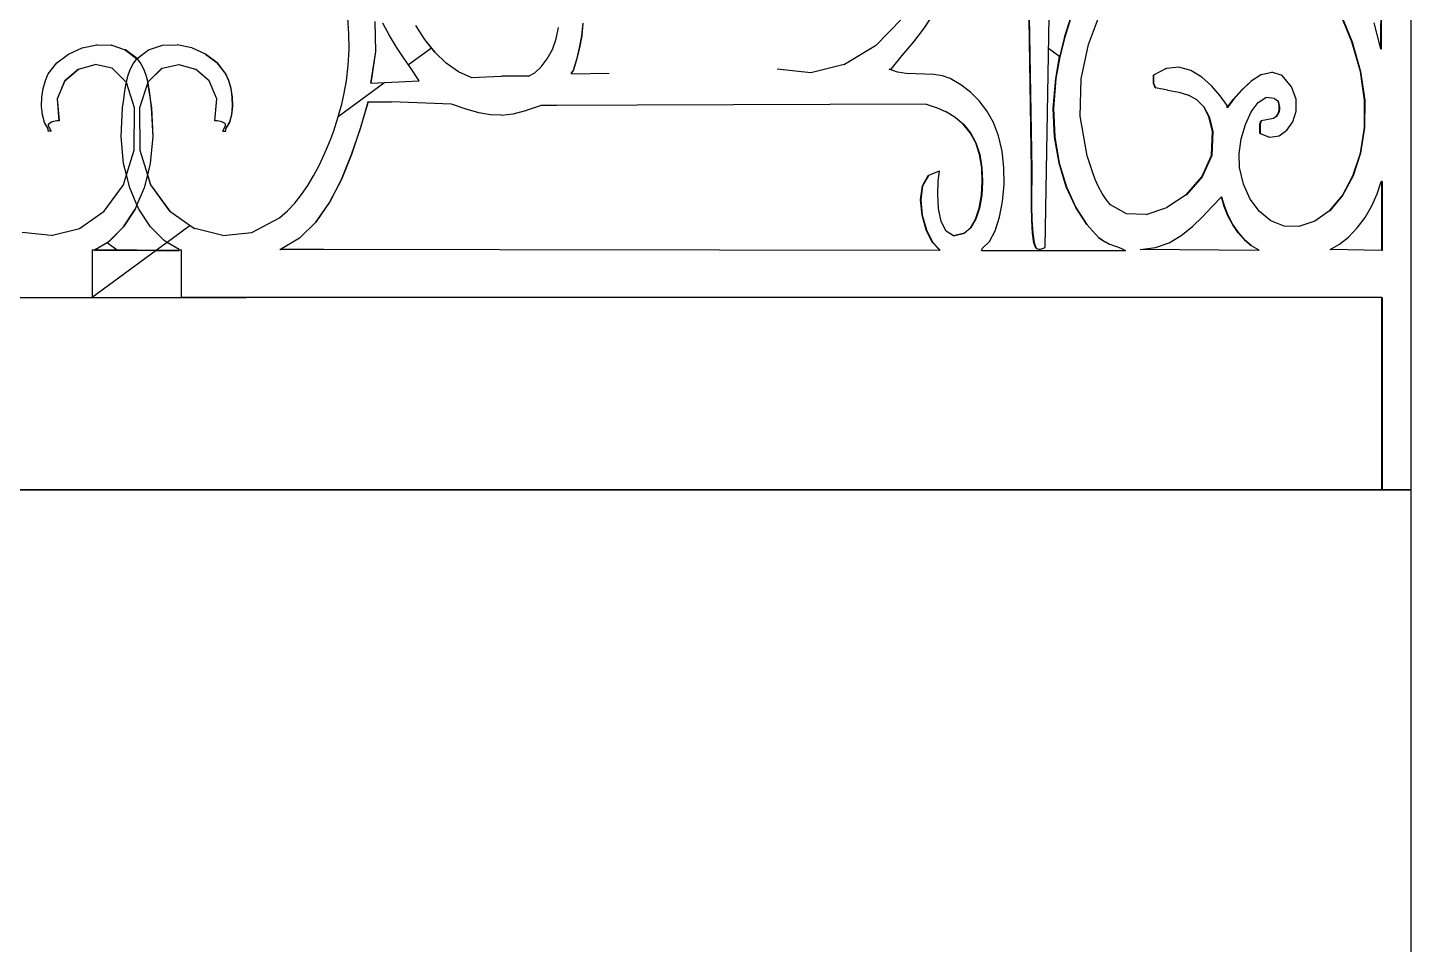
# Model space of a CAD drawing. Header units: inches. Extents: x 1397 to 20304, y -27267 to -746.
# Drawn here: x 14240.91 to 14258.23, y -23979.45 to -23967.98 of the extents above; entities that cross this region are included whole.
import ezdxf

# ---------------------------------------------------------------- set-up
doc = ezdxf.new("R2010")
doc.units = ezdxf.units.IN
doc.header["$LTSCALE"] = 17
doc.header["$MEASUREMENT"] = 0
doc.layers.add('25 BOT BAR', color=12, linetype='Continuous', lineweight=25)
doc.layers.add('OUTLINE', color=1, linetype='Continuous', lineweight=25)

msp = doc.modelspace()

# ---------------------------------------------------------------- linework, layer by layer
for p, q in [((14258.234, -23973.759), (14258.234, -23949.759)), ((14257.854, -23968.24), (14257.859, -23960.022)), ((14257.861, -23960.022), (14257.856, -23968.248)), ((14253.649, -23970.722), (14253.727, -23966.184)), ((14253.478, -23969.756), (14253.433, -23967.019)), ((14253.436, -23967.019), (14253.481, -23969.756)), ((14244.931, -23968.051), (14244.916, -23967.857)), ((14245.257, -23967.901), (14245.264, -23968.276)), ((14245.266, -23968.276), (14245.259, -23967.901)), ((14245.438, -23968.077), (14245.356, -23967.921)), ((14245.765, -23967.949), (14245.877, -23968.125)), ((14245.88, -23968.125), (14245.767, -23967.949)), ((14247.861, -23967.922), (14247.846, -23968.078)), ((14247.848, -23968.078), (14247.863, -23967.922)), ((14251.523, -23968.204), (14251.854, -23967.865)), ((14251.856, -23967.865), (14251.525, -23968.204)), ((14252.14, -23967.979), (14252.263, -23967.786)), ((14253.891, -23968.095), (14253.965, -23967.865)), ((14253.967, -23967.865), (14253.894, -23968.095)), ((14254.191, -23968.186), (14254.34, -23967.789)), ((14257.49, -23968.155), (14257.349, -23967.81)), ((14257.351, -23967.81), (14257.492, -23968.155)), ((14257.854, -23968.24), (14257.767, -23967.915)), ((14244.933, -23968.252), (14244.931, -23968.051)), ((14245.526, -23968.221), (14245.438, -23968.077)), ((14245.877, -23968.125), (14245.88, -23968.125)), ((14245.877, -23968.125), (14245.965, -23968.234)), ((14246.008, -23968.285), (14245.88, -23968.125)), ((14247.48, -23968.251), (14247.528, -23968.118)), ((14247.528, -23968.118), (14247.554, -23967.974)), ((14247.846, -23968.078), (14247.818, -23968.23)), ((14247.82, -23968.23), (14247.848, -23968.078)), ((14247.846, -23968.078), (14247.848, -23968.078)), ((14252.003, -23968.155), (14252.14, -23967.979)), ((14253.891, -23968.095), (14253.83, -23968.344)), ((14253.894, -23968.095), (14253.832, -23968.344)), ((14253.891, -23968.095), (14253.894, -23968.095)), ((14241.42, -23968.308), (14241.592, -23968.231)), ((14241.592, -23968.231), (14241.776, -23968.192)), ((14241.778, -23968.192), (14241.776, -23968.192)), ((14241.778, -23968.192), (14241.96, -23968.198)), ((14241.962, -23968.198), (14241.96, -23968.198)), ((14241.962, -23968.198), (14242.131, -23968.254)), ((14242.133, -23968.254), (14242.131, -23968.254)), ((14242.131, -23968.254), (14242.277, -23968.365)), ((14242.278, -23968.364), (14242.133, -23968.254)), ((14242.278, -23968.364), (14242.423, -23968.254)), ((14242.423, -23968.254), (14242.595, -23968.198)), ((14242.595, -23968.198), (14242.779, -23968.192)), ((14242.779, -23968.192), (14242.781, -23968.192)), ((14242.963, -23968.231), (14242.781, -23968.192)), ((14242.963, -23968.231), (14242.965, -23968.231)), ((14243.134, -23968.308), (14242.965, -23968.231)), ((14244.922, -23968.452), (14244.933, -23968.252)), ((14245.264, -23968.276), (14245.205, -23968.673)), ((14245.207, -23968.673), (14245.266, -23968.276)), ((14245.264, -23968.276), (14245.266, -23968.276)), ((14245.62, -23968.359), (14245.526, -23968.221)), ((14245.965, -23968.234), (14245.679, -23968.444)), ((14245.965, -23968.234), (14246.006, -23968.285)), ((14246.006, -23968.285), (14246.008, -23968.285)), ((14246.006, -23968.285), (14246.148, -23968.421)), ((14246.15, -23968.421), (14246.008, -23968.285)), ((14247.414, -23968.369), (14247.48, -23968.251)), ((14247.818, -23968.23), (14247.782, -23968.375)), ((14247.784, -23968.375), (14247.82, -23968.23)), ((14247.818, -23968.23), (14247.82, -23968.23)), ((14251.523, -23968.204), (14251.135, -23968.437)), ((14251.523, -23968.204), (14251.525, -23968.204)), ((14251.86, -23968.324), (14252.003, -23968.155)), ((14253.831, -23968.34), (14253.692, -23968.236)), ((14254.099, -23968.618), (14254.191, -23968.186)), ((14257.49, -23968.155), (14257.492, -23968.155)), ((14257.596, -23968.526), (14257.49, -23968.155)), ((14257.492, -23968.155), (14257.598, -23968.526)), ((14257.856, -23968.248), (14257.854, -23968.24)), ((14241.167, -23968.556), (14241.275, -23968.419)), ((14241.275, -23968.419), (14241.42, -23968.308)), ((14241.545, -23968.495), (14241.753, -23968.436)), ((14241.966, -23968.485), (14241.753, -23968.436)), ((14242.192, -23968.501), (14242.229, -23968.429)), ((14242.229, -23968.429), (14242.277, -23968.365)), ((14242.277, -23968.365), (14242.278, -23968.365)), ((14242.278, -23968.365), (14242.278, -23968.364)), ((14242.278, -23968.365), (14242.326, -23968.429)), ((14242.326, -23968.429), (14242.362, -23968.501)), ((14242.591, -23968.485), (14242.801, -23968.436)), ((14242.801, -23968.436), (14243.011, -23968.495)), ((14243.134, -23968.308), (14243.136, -23968.308)), ((14243.134, -23968.308), (14243.28, -23968.419)), ((14243.282, -23968.419), (14243.136, -23968.308)), ((14243.28, -23968.419), (14243.282, -23968.419)), ((14243.28, -23968.419), (14243.387, -23968.556)), ((14243.389, -23968.556), (14243.282, -23968.419)), ((14244.901, -23968.643), (14244.922, -23968.452)), ((14245.679, -23968.444), (14245.62, -23968.359)), ((14245.716, -23968.498), (14245.679, -23968.444)), ((14246.148, -23968.421), (14246.15, -23968.421)), ((14246.301, -23968.529), (14246.15, -23968.421)), ((14247.258, -23968.541), (14247.338, -23968.467)), ((14247.338, -23968.467), (14247.414, -23968.369)), ((14247.782, -23968.375), (14247.74, -23968.512)), ((14247.743, -23968.512), (14247.784, -23968.375)), ((14247.782, -23968.375), (14247.784, -23968.375)), ((14251.133, -23968.437), (14250.716, -23968.543)), ((14251.133, -23968.437), (14251.135, -23968.437)), ((14251.719, -23968.497), (14251.86, -23968.324)), ((14253.781, -23968.614), (14253.83, -23968.344)), ((14253.832, -23968.344), (14253.783, -23968.614)), ((14253.83, -23968.344), (14253.832, -23968.344)), ((14255.322, -23968.472), (14255.167, -23968.486)), ((14255.322, -23968.472), (14255.324, -23968.472)), ((14255.473, -23968.515), (14255.324, -23968.472)), ((14241.102, -23968.739), (14241.13, -23968.639)), ((14241.13, -23968.639), (14241.167, -23968.556)), ((14241.372, -23968.644), (14241.279, -23968.866)), ((14241.281, -23968.866), (14241.374, -23968.644)), ((14241.543, -23968.495), (14241.372, -23968.644)), ((14241.374, -23968.644), (14241.372, -23968.644)), ((14241.374, -23968.644), (14241.545, -23968.495)), ((14241.545, -23968.495), (14241.543, -23968.495)), ((14242.142, -23968.66), (14241.966, -23968.485)), ((14242.144, -23968.665), (14242.164, -23968.582)), ((14242.164, -23968.582), (14242.192, -23968.501)), ((14242.362, -23968.501), (14242.391, -23968.582)), ((14242.391, -23968.582), (14242.411, -23968.665)), ((14242.589, -23968.485), (14242.412, -23968.66)), ((14242.415, -23968.66), (14242.591, -23968.485)), ((14242.589, -23968.485), (14242.591, -23968.485)), ((14243.182, -23968.644), (14243.011, -23968.495)), ((14243.275, -23968.866), (14243.182, -23968.644)), ((14243.387, -23968.556), (14243.425, -23968.639)), ((14243.387, -23968.556), (14243.389, -23968.556)), ((14243.427, -23968.639), (14243.389, -23968.556)), ((14243.425, -23968.639), (14243.427, -23968.639)), ((14243.425, -23968.639), (14243.453, -23968.739)), ((14243.455, -23968.739), (14243.427, -23968.639)), ((14244.868, -23968.819), (14244.901, -23968.643)), ((14245.381, -23968.664), (14245.811, -23968.644)), ((14245.811, -23968.644), (14245.716, -23968.498)), ((14246.301, -23968.529), (14246.303, -23968.529)), ((14246.461, -23968.6), (14246.303, -23968.529)), ((14246.461, -23968.6), (14246.843, -23968.585)), ((14247.18, -23968.585), (14246.843, -23968.585)), ((14247.18, -23968.585), (14247.258, -23968.541)), ((14247.74, -23968.512), (14247.718, -23968.541)), ((14247.718, -23968.541), (14247.718, -23968.556)), ((14247.718, -23968.541), (14247.72, -23968.541)), ((14247.718, -23968.556), (14247.72, -23968.556)), ((14247.72, -23968.541), (14247.743, -23968.512)), ((14247.72, -23968.556), (14247.72, -23968.541)), ((14247.72, -23968.556), (14248.19, -23968.545)), ((14247.74, -23968.512), (14247.743, -23968.512)), ((14250.716, -23968.543), (14250.294, -23968.497)), ((14251.798, -23968.532), (14251.697, -23968.497)), ((14251.697, -23968.497), (14251.719, -23968.497)), ((14251.908, -23968.549), (14251.798, -23968.532)), ((14252.024, -23968.555), (14251.908, -23968.549)), ((14252.141, -23968.558), (14252.024, -23968.555)), ((14252.256, -23968.563), (14252.141, -23968.558)), ((14252.363, -23968.58), (14252.256, -23968.563)), ((14252.46, -23968.614), (14252.363, -23968.58)), ((14252.591, -23968.691), (14252.46, -23968.614)), ((14253.751, -23968.988), (14253.781, -23968.614)), ((14253.783, -23968.614), (14253.753, -23968.988)), ((14253.781, -23968.614), (14253.783, -23968.614)), ((14254.086, -23969.083), (14254.099, -23968.618)), ((14255.004, -23968.57), (14255.006, -23968.57)), ((14255.004, -23968.673), (14255.004, -23968.57)), ((14255.165, -23968.486), (14255.006, -23968.57)), ((14255.006, -23968.57), (14255.006, -23968.673)), ((14255.165, -23968.486), (14255.167, -23968.486)), ((14255.611, -23968.598), (14255.473, -23968.515)), ((14255.735, -23968.709), (14255.611, -23968.598)), ((14256.108, -23968.758), (14256.227, -23968.646)), ((14256.23, -23968.646), (14256.11, -23968.758)), ((14256.227, -23968.646), (14256.23, -23968.646)), ((14256.356, -23968.564), (14256.23, -23968.646)), ((14256.356, -23968.564), (14256.358, -23968.564)), ((14256.358, -23968.564), (14256.487, -23968.533)), ((14256.487, -23968.533), (14256.489, -23968.533)), ((14256.487, -23968.533), (14256.488, -23968.534)), ((14256.617, -23968.577), (14256.489, -23968.533)), ((14256.734, -23968.717), (14256.617, -23968.577)), ((14257.649, -23968.885), (14257.596, -23968.526)), ((14257.596, -23968.526), (14257.598, -23968.526)), ((14257.598, -23968.526), (14257.651, -23968.885)), ((14241.085, -23968.848), (14241.102, -23968.739)), ((14242.111, -23968.87), (14242.125, -23968.767)), ((14242.125, -23968.767), (14242.142, -23968.671)), ((14242.144, -23968.665), (14242.142, -23968.66)), ((14242.142, -23968.671), (14242.144, -23968.665)), ((14242.244, -23968.98), (14242.144, -23968.665)), ((14242.411, -23968.665), (14242.31, -23968.98)), ((14242.412, -23968.661), (14242.411, -23968.665)), ((14242.411, -23968.665), (14242.412, -23968.669)), ((14242.412, -23968.66), (14242.415, -23968.66)), ((14242.412, -23968.66), (14242.412, -23968.661)), ((14242.413, -23968.665), (14242.412, -23968.661)), ((14242.412, -23968.669), (14242.413, -23968.665)), ((14242.412, -23968.669), (14242.412, -23968.671)), ((14242.412, -23968.671), (14242.429, -23968.767)), ((14242.414, -23968.671), (14242.412, -23968.671)), ((14242.413, -23968.665), (14242.415, -23968.66)), ((14242.414, -23968.671), (14242.413, -23968.665)), ((14242.431, -23968.767), (14242.414, -23968.671)), ((14242.429, -23968.767), (14242.443, -23968.87)), ((14242.431, -23968.767), (14242.429, -23968.767)), ((14242.446, -23968.87), (14242.431, -23968.767)), ((14243.453, -23968.739), (14243.455, -23968.739)), ((14243.453, -23968.739), (14243.469, -23968.848)), ((14243.471, -23968.848), (14243.455, -23968.739)), ((14245.379, -23968.664), (14244.797, -23969.091)), ((14244.841, -23968.935), (14244.868, -23968.819)), ((14245.205, -23968.673), (14245.207, -23968.673)), ((14245.207, -23968.673), (14245.379, -23968.664)), ((14245.379, -23968.664), (14245.381, -23968.664)), ((14252.713, -23968.783), (14252.591, -23968.691)), ((14252.823, -23968.892), (14252.713, -23968.783)), ((14255.004, -23968.673), (14255.006, -23968.673)), ((14255.027, -23968.731), (14255.004, -23968.673)), ((14255.006, -23968.673), (14255.029, -23968.731)), ((14255.027, -23968.731), (14255.029, -23968.731)), ((14255.181, -23968.757), (14255.029, -23968.731)), ((14255.181, -23968.757), (14255.184, -23968.757)), ((14255.184, -23968.757), (14255.321, -23968.783)), ((14255.321, -23968.783), (14255.323, -23968.783)), ((14255.323, -23968.783), (14255.443, -23968.82)), ((14255.443, -23968.82), (14255.445, -23968.82)), ((14255.548, -23968.878), (14255.445, -23968.82)), ((14255.841, -23968.831), (14255.735, -23968.709)), ((14256.005, -23968.876), (14256.108, -23968.758)), ((14256.11, -23968.758), (14256.007, -23968.876)), ((14256.108, -23968.758), (14256.11, -23968.758)), ((14256.79, -23968.87), (14256.734, -23968.717)), ((14241.082, -23968.96), (14241.085, -23968.848)), ((14241.093, -23969.068), (14241.082, -23968.96)), ((14241.281, -23968.866), (14241.279, -23968.866)), ((14241.279, -23968.866), (14241.302, -23969.141)), ((14241.304, -23969.141), (14241.281, -23968.866)), ((14242.078, -23969.34), (14242.097, -23968.98)), ((14242.097, -23968.98), (14242.111, -23968.87)), ((14242.243, -23969.511), (14242.244, -23968.98)), ((14242.31, -23968.98), (14242.312, -23969.511)), ((14242.443, -23968.87), (14242.457, -23968.98)), ((14242.446, -23968.87), (14242.443, -23968.87)), ((14242.46, -23968.98), (14242.446, -23968.87)), ((14242.46, -23968.98), (14242.457, -23968.98)), ((14242.457, -23968.98), (14242.477, -23969.34)), ((14242.479, -23969.34), (14242.46, -23968.98)), ((14243.253, -23969.141), (14243.275, -23968.866)), ((14243.473, -23968.96), (14243.462, -23969.068)), ((14243.464, -23969.068), (14243.475, -23968.96)), ((14243.469, -23968.848), (14243.471, -23968.848)), ((14243.469, -23968.848), (14243.473, -23968.96)), ((14243.475, -23968.96), (14243.471, -23968.848)), ((14243.473, -23968.96), (14243.475, -23968.96)), ((14244.81, -23969.048), (14244.841, -23968.935)), ((14245.171, -23968.907), (14245.073, -23969.238)), ((14245.075, -23969.238), (14245.173, -23968.907)), ((14245.173, -23968.907), (14245.171, -23968.907)), ((14245.173, -23968.907), (14245.463, -23968.907)), ((14246.215, -23968.936), (14245.463, -23968.907)), ((14246.4, -23968.998), (14246.215, -23968.936)), ((14246.559, -23969.042), (14246.4, -23968.998)), ((14247.337, -23968.951), (14247.149, -23969.015)), ((14252.157, -23968.936), (14247.332, -23968.951)), ((14247.337, -23968.951), (14247.339, -23968.951)), ((14247.534, -23968.95), (14247.339, -23968.951)), ((14252.157, -23968.936), (14252.285, -23968.975)), ((14252.285, -23968.975), (14252.288, -23968.975)), ((14252.288, -23968.975), (14252.409, -23969.029)), ((14252.92, -23969.019), (14252.823, -23968.892)), ((14253.751, -23968.988), (14253.753, -23968.988)), ((14253.767, -23969.342), (14253.751, -23968.988)), ((14253.753, -23968.988), (14253.769, -23969.342)), ((14255.548, -23968.878), (14255.55, -23968.878)), ((14255.634, -23968.966), (14255.548, -23968.878)), ((14255.55, -23968.878), (14255.636, -23968.966)), ((14255.634, -23968.966), (14255.636, -23968.966)), ((14255.7, -23969.094), (14255.634, -23968.966)), ((14255.636, -23968.966), (14255.702, -23969.094)), ((14255.926, -23968.951), (14255.841, -23968.831)), ((14256.007, -23968.876), (14255.926, -23968.98)), ((14255.926, -23968.977), (14256.005, -23968.876)), ((14255.926, -23968.977), (14255.926, -23968.951)), ((14255.926, -23968.98), (14255.926, -23968.977)), ((14256.005, -23968.876), (14256.007, -23968.876)), ((14256.227, -23969.03), (14256.315, -23968.912)), ((14256.315, -23968.912), (14256.414, -23968.85)), ((14256.519, -23968.863), (14256.414, -23968.85)), ((14256.519, -23968.863), (14256.521, -23968.863)), ((14256.521, -23968.863), (14256.564, -23968.892)), ((14256.564, -23968.892), (14256.566, -23968.892)), ((14256.569, -23968.913), (14256.564, -23968.892)), ((14256.566, -23968.892), (14256.571, -23968.913)), ((14256.569, -23968.913), (14256.571, -23968.913)), ((14256.574, -23968.932), (14256.569, -23968.913)), ((14256.571, -23968.913), (14256.576, -23968.932)), ((14256.574, -23968.932), (14256.576, -23968.932)), ((14256.578, -23968.95), (14256.574, -23968.932)), ((14256.576, -23968.932), (14256.58, -23968.95)), ((14256.578, -23968.95), (14256.58, -23968.95)), ((14256.581, -23968.967), (14256.578, -23968.95)), ((14256.58, -23968.95), (14256.583, -23968.967)), ((14256.58, -23969.003), (14256.581, -23968.984)), ((14256.581, -23968.967), (14256.583, -23968.967)), ((14256.581, -23968.984), (14256.581, -23968.967)), ((14256.581, -23968.984), (14256.584, -23968.984)), ((14256.584, -23968.984), (14256.582, -23969.003)), ((14256.583, -23968.967), (14256.584, -23968.984)), ((14256.792, -23969.02), (14256.79, -23968.87)), ((14257.647, -23969.228), (14257.649, -23968.885)), ((14257.649, -23968.885), (14257.651, -23968.885)), ((14257.651, -23968.885), (14257.649, -23969.228)), ((14241.121, -23969.165), (14241.093, -23969.068)), ((14241.095, -23969.069), (14241.096, -23969.07)), ((14241.167, -23969.244), (14241.121, -23969.165)), ((14241.199, -23969.164), (14241.186, -23969.174)), ((14241.201, -23969.164), (14241.199, -23969.164)), ((14241.215, -23969.156), (14241.201, -23969.164)), ((14241.217, -23969.156), (14241.215, -23969.156)), ((14241.232, -23969.15), (14241.217, -23969.156)), ((14241.235, -23969.15), (14241.232, -23969.15)), ((14241.252, -23969.145), (14241.235, -23969.15)), ((14241.254, -23969.145), (14241.252, -23969.145)), ((14241.275, -23969.142), (14241.254, -23969.145)), ((14241.277, -23969.142), (14241.275, -23969.142)), ((14241.302, -23969.141), (14241.277, -23969.142)), ((14241.304, -23969.141), (14241.302, -23969.141)), ((14243.28, -23969.142), (14243.253, -23969.141)), ((14243.302, -23969.145), (14243.28, -23969.142)), ((14243.322, -23969.15), (14243.302, -23969.145)), ((14243.339, -23969.156), (14243.322, -23969.15)), ((14243.355, -23969.164), (14243.339, -23969.156)), ((14243.371, -23969.174), (14243.355, -23969.164)), ((14243.434, -23969.165), (14243.387, -23969.244)), ((14243.389, -23969.244), (14243.436, -23969.165)), ((14243.462, -23969.068), (14243.434, -23969.165)), ((14243.434, -23969.165), (14243.436, -23969.165)), ((14243.436, -23969.165), (14243.464, -23969.068)), ((14243.462, -23969.068), (14243.464, -23969.068)), ((14244.742, -23969.266), (14244.777, -23969.159)), ((14244.777, -23969.159), (14244.797, -23969.091)), ((14244.797, -23969.091), (14244.81, -23969.048)), ((14246.702, -23969.067), (14246.559, -23969.042)), ((14246.84, -23969.071), (14246.702, -23969.067)), ((14246.84, -23969.071), (14246.842, -23969.071)), ((14246.842, -23969.071), (14246.985, -23969.054)), ((14246.985, -23969.054), (14246.987, -23969.054)), ((14246.987, -23969.054), (14247.146, -23969.015)), ((14247.146, -23969.015), (14247.149, -23969.015)), ((14252.409, -23969.029), (14252.411, -23969.029)), ((14252.523, -23969.099), (14252.411, -23969.029)), ((14252.624, -23969.186), (14252.523, -23969.099)), ((14252.523, -23969.099), (14252.525, -23969.099)), ((14252.525, -23969.099), (14252.627, -23969.186)), ((14253.001, -23969.165), (14252.92, -23969.019)), ((14253.065, -23969.332), (14253.001, -23969.165)), ((14254.176, -23969.58), (14254.086, -23969.083)), ((14255.7, -23969.094), (14255.702, -23969.094)), ((14255.745, -23969.273), (14255.7, -23969.094)), ((14255.702, -23969.094), (14255.747, -23969.273)), ((14256.156, -23969.188), (14256.227, -23969.03)), ((14256.339, -23969.185), (14256.351, -23969.141)), ((14256.353, -23969.141), (14256.342, -23969.185)), ((14256.351, -23969.141), (14256.353, -23969.141)), ((14256.508, -23969.112), (14256.353, -23969.141)), ((14256.508, -23969.112), (14256.51, -23969.112)), ((14256.523, -23969.102), (14256.51, -23969.112)), ((14256.523, -23969.102), (14256.535, -23969.093)), ((14256.523, -23969.102), (14256.525, -23969.102)), ((14256.538, -23969.093), (14256.525, -23969.102)), ((14256.535, -23969.093), (14256.545, -23969.084)), ((14256.535, -23969.093), (14256.538, -23969.093)), ((14256.547, -23969.084), (14256.538, -23969.093)), ((14256.545, -23969.084), (14256.553, -23969.073)), ((14256.545, -23969.084), (14256.547, -23969.084)), ((14256.556, -23969.073), (14256.547, -23969.084)), ((14256.553, -23969.073), (14256.561, -23969.061)), ((14256.553, -23969.073), (14256.556, -23969.073)), ((14256.563, -23969.061), (14256.556, -23969.073)), ((14256.561, -23969.061), (14256.568, -23969.045)), ((14256.561, -23969.061), (14256.563, -23969.061)), ((14256.57, -23969.045), (14256.563, -23969.061)), ((14256.568, -23969.045), (14256.575, -23969.024)), ((14256.568, -23969.045), (14256.57, -23969.045)), ((14256.577, -23969.024), (14256.57, -23969.045)), ((14256.575, -23969.024), (14256.58, -23969.003)), ((14256.575, -23969.024), (14256.577, -23969.024)), ((14256.582, -23969.003), (14256.577, -23969.024)), ((14256.58, -23969.003), (14256.582, -23969.003)), ((14256.676, -23969.261), (14256.751, -23969.154)), ((14256.751, -23969.154), (14256.792, -23969.02)), ((14241.169, -23969.185), (14241.167, -23969.185)), ((14241.167, -23969.185), (14241.167, -23969.2)), ((14241.169, -23969.2), (14241.167, -23969.2)), ((14241.167, -23969.2), (14241.201, -23969.273)), ((14241.167, -23969.273), (14241.167, -23969.244)), ((14241.201, -23969.273), (14241.167, -23969.273)), ((14241.169, -23969.185), (14241.184, -23969.174)), ((14241.169, -23969.2), (14241.169, -23969.185)), ((14241.203, -23969.273), (14241.169, -23969.2)), ((14241.186, -23969.174), (14241.184, -23969.174)), ((14241.203, -23969.273), (14241.201, -23969.273)), ((14242.11, -23969.676), (14242.078, -23969.34)), ((14242.477, -23969.34), (14242.444, -23969.676)), ((14242.447, -23969.676), (14242.479, -23969.34)), ((14242.479, -23969.34), (14242.477, -23969.34)), ((14243.354, -23969.273), (14243.387, -23969.2)), ((14243.354, -23969.273), (14243.387, -23969.273)), ((14243.387, -23969.185), (14243.371, -23969.174)), ((14243.387, -23969.2), (14243.387, -23969.185)), ((14243.387, -23969.244), (14243.389, -23969.244)), ((14243.387, -23969.244), (14243.387, -23969.273)), ((14243.387, -23969.273), (14243.389, -23969.273)), ((14243.389, -23969.273), (14243.389, -23969.244)), ((14244.704, -23969.37), (14244.742, -23969.266)), ((14245.073, -23969.238), (14244.963, -23969.565)), ((14244.965, -23969.565), (14245.075, -23969.238)), ((14245.073, -23969.238), (14245.075, -23969.238)), ((14252.624, -23969.186), (14252.627, -23969.186)), ((14252.711, -23969.292), (14252.624, -23969.186)), ((14252.627, -23969.186), (14252.713, -23969.292)), ((14252.711, -23969.292), (14252.713, -23969.292)), ((14252.779, -23969.418), (14252.711, -23969.292)), ((14252.713, -23969.292), (14252.782, -23969.418)), ((14253.11, -23969.522), (14253.065, -23969.332)), ((14253.767, -23969.342), (14253.769, -23969.342)), ((14253.824, -23969.672), (14253.767, -23969.342)), ((14253.769, -23969.342), (14253.826, -23969.672)), ((14255.732, -23969.575), (14255.745, -23969.273)), ((14255.747, -23969.273), (14255.734, -23969.575)), ((14255.745, -23969.273), (14255.747, -23969.273)), ((14256.105, -23969.368), (14256.156, -23969.188)), ((14256.339, -23969.185), (14256.342, -23969.185)), ((14256.339, -23969.302), (14256.339, -23969.185)), ((14256.339, -23969.302), (14256.342, -23969.302)), ((14256.342, -23969.185), (14256.342, -23969.302)), ((14256.342, -23969.302), (14256.46, -23969.347)), ((14256.462, -23969.347), (14256.577, -23969.329)), ((14256.577, -23969.329), (14256.676, -23969.261)), ((14257.596, -23969.546), (14257.647, -23969.228)), ((14257.649, -23969.228), (14257.599, -23969.546)), ((14257.647, -23969.228), (14257.649, -23969.228)), ((14242.146, -23969.819), (14242.243, -23969.511)), ((14242.312, -23969.511), (14242.408, -23969.819)), ((14244.621, -23969.566), (14244.664, -23969.47)), ((14244.664, -23969.47), (14244.704, -23969.37)), ((14252.779, -23969.418), (14252.782, -23969.418)), ((14252.828, -23969.566), (14252.779, -23969.418)), ((14252.782, -23969.418), (14252.83, -23969.566)), ((14256.079, -23969.554), (14256.105, -23969.368)), ((14256.46, -23969.347), (14256.462, -23969.347)), ((14242.146, -23969.819), (14242.11, -23969.676)), ((14242.444, -23969.676), (14242.409, -23969.816)), ((14242.411, -23969.819), (14242.447, -23969.676)), ((14242.447, -23969.676), (14242.444, -23969.676)), ((14244.557, -23969.7), (14244.621, -23969.566)), ((14244.963, -23969.565), (14244.836, -23969.877)), ((14244.838, -23969.877), (14244.965, -23969.565)), ((14244.963, -23969.565), (14244.965, -23969.565)), ((14252.828, -23969.566), (14252.83, -23969.566)), ((14252.854, -23969.73), (14252.828, -23969.566)), ((14252.83, -23969.566), (14252.857, -23969.73)), ((14253.133, -23969.727), (14253.11, -23969.522)), ((14253.824, -23969.672), (14253.826, -23969.672)), ((14253.914, -23969.969), (14253.824, -23969.672)), ((14253.826, -23969.672), (14253.916, -23969.969)), ((14254.207, -23969.682), (14254.176, -23969.58)), ((14254.24, -23969.781), (14254.207, -23969.682)), ((14255.612, -23969.844), (14255.732, -23969.575)), ((14255.734, -23969.575), (14255.614, -23969.844)), ((14255.732, -23969.575), (14255.734, -23969.575)), ((14256.083, -23969.727), (14256.079, -23969.554)), ((14257.503, -23969.832), (14257.596, -23969.546)), ((14257.599, -23969.546), (14257.505, -23969.832)), ((14257.596, -23969.546), (14257.599, -23969.546)), ((14242.107, -23969.945), (14242.146, -23969.819)), ((14242.187, -23969.981), (14242.146, -23969.819)), ((14242.408, -23969.819), (14242.368, -23969.981)), ((14242.409, -23969.816), (14242.408, -23969.819)), ((14242.408, -23969.819), (14242.41, -23969.823)), ((14242.411, -23969.819), (14242.409, -23969.816)), ((14242.41, -23969.823), (14242.411, -23969.819)), ((14242.41, -23969.823), (14242.448, -23969.945)), ((14242.45, -23969.945), (14242.411, -23969.819)), ((14244.415, -23969.951), (14244.488, -23969.829)), ((14244.488, -23969.829), (14244.557, -23969.7)), ((14252.111, -23969.956), (14252.186, -23969.827)), ((14252.188, -23969.827), (14252.114, -23969.956)), ((14252.186, -23969.827), (14252.188, -23969.827)), ((14252.323, -23969.771), (14252.188, -23969.827)), ((14252.309, -23969.896), (14252.325, -23969.771)), ((14252.323, -23969.771), (14252.323, -23969.772)), ((14252.323, -23969.771), (14252.325, -23969.771)), ((14252.854, -23969.73), (14252.857, -23969.73)), ((14252.862, -23969.902), (14252.854, -23969.73)), ((14252.857, -23969.73), (14252.864, -23969.902)), ((14253.134, -23969.94), (14253.133, -23969.727)), ((14253.478, -23969.756), (14253.481, -23969.756)), ((14253.478, -23969.871), (14253.478, -23969.756)), ((14253.481, -23969.756), (14253.48, -23969.871)), ((14254.276, -23969.877), (14254.24, -23969.781)), ((14255.415, -23970.067), (14255.612, -23969.844)), ((14255.614, -23969.844), (14255.417, -23970.067)), ((14255.612, -23969.844), (14255.614, -23969.844)), ((14256.131, -23969.935), (14256.083, -23969.727)), ((14257.372, -23970.075), (14257.503, -23969.832)), ((14257.505, -23969.832), (14257.374, -23970.075)), ((14257.503, -23969.832), (14257.505, -23969.832)), ((14241.868, -23970.274), (14242.107, -23969.945)), ((14242.277, -23970.193), (14242.187, -23969.981)), ((14242.368, -23969.981), (14242.277, -23970.193)), ((14242.448, -23969.945), (14242.687, -23970.274)), ((14242.448, -23969.945), (14242.45, -23969.945)), ((14242.689, -23970.274), (14242.45, -23969.945)), ((14244.337, -23970.065), (14244.415, -23969.951)), ((14244.836, -23969.877), (14244.689, -23970.162)), ((14244.691, -23970.162), (14244.838, -23969.877)), ((14244.836, -23969.877), (14244.838, -23969.877)), ((14252.089, -23970.13), (14252.111, -23969.956)), ((14252.114, -23969.956), (14252.091, -23970.13)), ((14252.111, -23969.956), (14252.114, -23969.956)), ((14252.304, -23970.06), (14252.309, -23969.896)), ((14252.852, -23970.074), (14252.862, -23969.902)), ((14252.864, -23969.902), (14252.854, -23970.074)), ((14252.862, -23969.902), (14252.864, -23969.902)), ((14253.115, -23970.151), (14253.134, -23969.94)), ((14253.477, -23970.027), (14253.478, -23969.871)), ((14253.477, -23970.205), (14253.477, -23970.027)), ((14253.477, -23970.027), (14253.479, -23970.027)), ((14253.478, -23969.871), (14253.48, -23969.871)), ((14253.48, -23969.871), (14253.479, -23970.027)), ((14253.479, -23970.027), (14253.479, -23970.205)), ((14253.914, -23969.969), (14253.916, -23969.969)), ((14254.031, -23970.228), (14253.914, -23969.969)), ((14253.916, -23969.969), (14254.034, -23970.228)), ((14254.316, -23969.968), (14254.276, -23969.877)), ((14254.361, -23970.053), (14254.316, -23969.968)), ((14256.215, -23970.122), (14256.131, -23969.935)), ((14257.808, -23970.057), (14257.856, -23969.902)), ((14257.865, -23969.902), (14257.856, -23969.902)), ((14257.867, -23969.902), (14257.865, -23969.902)), ((14257.865, -23970.766), (14257.865, -23969.902)), ((14257.867, -23969.902), (14257.867, -23970.766)), ((14242.277, -23970.193), (14242.253, -23970.249)), ((14242.256, -23970.249), (14242.278, -23970.196)), ((14242.278, -23970.196), (14242.277, -23970.193)), ((14242.301, -23970.249), (14242.278, -23970.196)), ((14244.16, -23970.269), (14244.252, -23970.171)), ((14244.252, -23970.171), (14244.337, -23970.065)), ((14244.689, -23970.162), (14244.515, -23970.41)), ((14244.517, -23970.41), (14244.691, -23970.162)), ((14244.689, -23970.162), (14244.691, -23970.162)), ((14252.089, -23970.13), (14252.091, -23970.13)), ((14252.108, -23970.323), (14252.089, -23970.13)), ((14252.091, -23970.13), (14252.11, -23970.323)), ((14252.314, -23970.238), (14252.304, -23970.06)), ((14252.823, -23970.234), (14252.852, -23970.074)), ((14252.854, -23970.074), (14252.825, -23970.234)), ((14252.852, -23970.074), (14252.854, -23970.074)), ((14253.077, -23970.347), (14253.115, -23970.151)), ((14253.477, -23970.205), (14253.479, -23970.205)), ((14253.481, -23970.385), (14253.477, -23970.205)), ((14253.479, -23970.205), (14253.483, -23970.385)), ((14254.411, -23970.129), (14254.361, -23970.053)), ((14254.468, -23970.195), (14254.411, -23970.129)), ((14254.668, -23970.307), (14254.468, -23970.195)), ((14255.415, -23970.067), (14255.173, -23970.229)), ((14255.415, -23970.067), (14255.417, -23970.067)), ((14255.742, -23970.216), (14255.857, -23970.095)), ((14255.857, -23970.095), (14255.859, -23970.093)), ((14255.891, -23970.215), (14255.857, -23970.095)), ((14255.859, -23970.093), (14255.893, -23970.215)), ((14256.332, -23970.279), (14256.215, -23970.122)), ((14257.211, -23970.268), (14257.372, -23970.075)), ((14257.374, -23970.075), (14257.213, -23970.268)), ((14257.372, -23970.075), (14257.374, -23970.075)), ((14257.655, -23970.352), (14257.74, -23970.208)), ((14257.74, -23970.208), (14257.808, -23970.057)), ((14241.556, -23970.488), (14241.868, -23970.274)), ((14242.253, -23970.249), (14242.108, -23970.471)), ((14242.11, -23970.471), (14242.256, -23970.249)), ((14242.256, -23970.249), (14242.253, -23970.249)), ((14242.447, -23970.471), (14242.301, -23970.249)), ((14242.687, -23970.274), (14242.689, -23970.274)), ((14242.689, -23970.274), (14242.945, -23970.451)), ((14243.716, -23970.538), (14244.06, -23970.356)), ((14244.06, -23970.356), (14244.16, -23970.269)), ((14252.108, -23970.323), (14252.11, -23970.323)), ((14252.16, -23970.508), (14252.108, -23970.323)), ((14252.11, -23970.323), (14252.162, -23970.508)), ((14252.347, -23970.401), (14252.314, -23970.238)), ((14252.715, -23970.481), (14252.777, -23970.373)), ((14252.78, -23970.373), (14252.717, -23970.481)), ((14252.777, -23970.373), (14252.823, -23970.234)), ((14252.777, -23970.373), (14252.78, -23970.373)), ((14252.825, -23970.234), (14252.78, -23970.373)), ((14252.823, -23970.234), (14252.825, -23970.234)), ((14253.021, -23970.518), (14253.077, -23970.347)), ((14254.031, -23970.228), (14254.034, -23970.228)), ((14254.169, -23970.442), (14254.031, -23970.228)), ((14254.034, -23970.228), (14254.171, -23970.442)), ((14254.913, -23970.314), (14254.668, -23970.307)), ((14254.913, -23970.314), (14255.171, -23970.229)), ((14255.171, -23970.229), (14255.173, -23970.229)), ((14255.493, -23970.467), (14255.621, -23970.344)), ((14255.621, -23970.344), (14255.742, -23970.216)), ((14255.891, -23970.215), (14255.893, -23970.215)), ((14255.938, -23970.333), (14255.891, -23970.215)), ((14255.893, -23970.215), (14255.94, -23970.333)), ((14255.938, -23970.333), (14255.94, -23970.333)), ((14255.997, -23970.444), (14255.938, -23970.333)), ((14255.94, -23970.333), (14255.999, -23970.444)), ((14256.476, -23970.394), (14256.332, -23970.279)), ((14257.211, -23970.268), (14257.026, -23970.4)), ((14257.211, -23970.268), (14257.213, -23970.268)), ((14257.557, -23970.483), (14257.655, -23970.352)), ((14241.202, -23970.579), (14240.84, -23970.538)), ((14241.202, -23970.579), (14241.556, -23970.488)), ((14242.108, -23970.471), (14241.938, -23970.641)), ((14241.94, -23970.641), (14242.11, -23970.471)), ((14242.11, -23970.471), (14242.108, -23970.471)), ((14242.616, -23970.641), (14242.447, -23970.471)), ((14242.945, -23970.451), (14242.654, -23970.664)), ((14242.945, -23970.451), (14242.999, -23970.488)), ((14242.999, -23970.488), (14243.001, -23970.488)), ((14243.352, -23970.579), (14243.001, -23970.488)), ((14243.352, -23970.579), (14243.716, -23970.538)), ((14244.515, -23970.41), (14244.311, -23970.61)), ((14244.313, -23970.61), (14244.517, -23970.41)), ((14244.515, -23970.41), (14244.517, -23970.41)), ((14252.16, -23970.508), (14252.162, -23970.508)), ((14252.235, -23970.66), (14252.16, -23970.508)), ((14252.162, -23970.508), (14252.237, -23970.66)), ((14252.408, -23970.525), (14252.347, -23970.401)), ((14252.502, -23970.582), (14252.408, -23970.525)), ((14252.502, -23970.582), (14252.637, -23970.547)), ((14252.637, -23970.547), (14252.503, -23970.582)), ((14252.637, -23970.547), (14252.715, -23970.481)), ((14252.637, -23970.547), (14252.639, -23970.547)), ((14252.717, -23970.481), (14252.639, -23970.547)), ((14252.715, -23970.481), (14252.717, -23970.481)), ((14252.95, -23970.651), (14253.021, -23970.518)), ((14253.491, -23970.547), (14253.481, -23970.385)), ((14253.481, -23970.385), (14253.483, -23970.385)), ((14253.483, -23970.385), (14253.493, -23970.547)), ((14253.491, -23970.547), (14253.493, -23970.547)), ((14253.508, -23970.671), (14253.491, -23970.547)), ((14253.493, -23970.547), (14253.51, -23970.671)), ((14254.169, -23970.442), (14254.171, -23970.442)), ((14254.32, -23970.605), (14254.169, -23970.442)), ((14254.171, -23970.442), (14254.322, -23970.605)), ((14255.354, -23970.578), (14255.493, -23970.467)), ((14256.066, -23970.545), (14255.997, -23970.444)), ((14255.997, -23970.444), (14255.999, -23970.444)), ((14255.999, -23970.444), (14256.068, -23970.545)), ((14256.066, -23970.545), (14256.068, -23970.545)), ((14256.143, -23970.632), (14256.066, -23970.545)), ((14256.068, -23970.545), (14256.145, -23970.632)), ((14256.642, -23970.46), (14256.476, -23970.394)), ((14256.827, -23970.465), (14256.642, -23970.46)), ((14257.024, -23970.4), (14256.827, -23970.465)), ((14257.024, -23970.4), (14257.026, -23970.4)), ((14257.449, -23970.597), (14257.557, -23970.483)), ((14241.753, -23970.752), (14241.902, -23970.664)), ((14241.901, -23970.663), (14241.902, -23970.664)), ((14241.902, -23970.664), (14241.938, -23970.641)), ((14241.902, -23970.664), (14242.035, -23970.761)), ((14241.94, -23970.641), (14241.938, -23970.641)), ((14242.654, -23970.664), (14242.522, -23970.761)), ((14242.654, -23970.664), (14242.616, -23970.641)), ((14242.804, -23970.752), (14242.654, -23970.664)), ((14244.311, -23970.61), (14244.074, -23970.752)), ((14244.311, -23970.61), (14244.313, -23970.61)), ((14252.235, -23970.66), (14252.237, -23970.66)), ((14252.323, -23970.752), (14252.235, -23970.66)), ((14252.237, -23970.66), (14252.325, -23970.752)), ((14252.503, -23970.582), (14252.502, -23970.582)), ((14252.863, -23970.737), (14252.95, -23970.651)), ((14253.508, -23970.671), (14253.51, -23970.671)), ((14253.534, -23970.737), (14253.508, -23970.671)), ((14253.51, -23970.671), (14253.537, -23970.737)), ((14253.635, -23970.731), (14253.649, -23970.722)), ((14254.32, -23970.605), (14254.322, -23970.605)), ((14254.364, -23970.638), (14254.32, -23970.605)), ((14254.322, -23970.605), (14254.366, -23970.638)), ((14254.364, -23970.638), (14254.366, -23970.638)), ((14254.366, -23970.638), (14254.409, -23970.663)), ((14254.409, -23970.663), (14254.411, -23970.663)), ((14254.411, -23970.663), (14254.455, -23970.684)), ((14254.455, -23970.684), (14254.458, -23970.684)), ((14254.458, -23970.684), (14254.504, -23970.702)), ((14254.504, -23970.702), (14254.506, -23970.702)), ((14254.506, -23970.702), (14254.553, -23970.72)), ((14254.553, -23970.72), (14254.555, -23970.72)), ((14254.555, -23970.72), (14254.604, -23970.741)), ((14254.838, -23970.752), (14255.03, -23970.729)), ((14255.03, -23970.729), (14255.201, -23970.668)), ((14255.201, -23970.668), (14255.354, -23970.578)), ((14256.143, -23970.632), (14256.145, -23970.632)), ((14256.227, -23970.702), (14256.143, -23970.632)), ((14256.145, -23970.632), (14256.23, -23970.702)), ((14256.227, -23970.702), (14256.23, -23970.702)), ((14256.23, -23970.702), (14256.317, -23970.752)), ((14257.217, -23970.752), (14257.334, -23970.688)), ((14257.334, -23970.688), (14257.449, -23970.597)), ((14241.717, -23970.759), (14241.717, -23971.352)), ((14241.717, -23970.759), (14241.751, -23970.759)), ((14242.517, -23970.764), (14241.717, -23971.352)), ((14241.753, -23970.752), (14241.751, -23970.752)), ((14241.751, -23970.752), (14241.751, -23970.759)), ((14241.753, -23970.759), (14241.751, -23970.759)), ((14241.751, -23970.759), (14241.751, -23970.766)), ((14241.751, -23970.766), (14242.277, -23970.763)), ((14241.753, -23970.759), (14241.753, -23970.752)), ((14242.035, -23970.761), (14241.753, -23970.759)), ((14242.277, -23970.763), (14242.035, -23970.761)), ((14242.278, -23970.763), (14242.277, -23970.763)), ((14242.278, -23970.763), (14242.522, -23970.761)), ((14242.278, -23970.763), (14242.517, -23970.764)), ((14242.522, -23970.761), (14242.517, -23970.764)), ((14242.517, -23970.764), (14242.804, -23970.766)), ((14242.522, -23970.761), (14242.804, -23970.759)), ((14242.804, -23970.759), (14242.804, -23970.752)), ((14242.804, -23970.766), (14242.804, -23970.759)), ((14242.804, -23970.759), (14242.833, -23970.759)), ((14242.833, -23971.352), (14242.833, -23970.759)), ((14252.323, -23970.766), (14244.067, -23970.752)), ((14244.072, -23970.752), (14244.074, -23970.752)), ((14244.616, -23970.753), (14244.074, -23970.752)), ((14252.323, -23970.752), (14252.325, -23970.752)), ((14252.323, -23970.766), (14252.323, -23970.752)), ((14252.325, -23970.766), (14252.323, -23970.766)), ((14252.325, -23970.752), (14252.325, -23970.766)), ((14252.852, -23970.766), (14252.863, -23970.737)), ((14252.852, -23970.766), (14254.656, -23970.766)), ((14253.534, -23970.737), (14253.537, -23970.737)), ((14253.537, -23970.737), (14253.553, -23970.745)), ((14253.553, -23970.745), (14253.555, -23970.745)), ((14253.555, -23970.745), (14253.57, -23970.749)), ((14253.57, -23970.749), (14253.572, -23970.749)), ((14253.572, -23970.749), (14253.589, -23970.748)), ((14253.589, -23970.748), (14253.605, -23970.745)), ((14253.605, -23970.745), (14253.62, -23970.739)), ((14253.62, -23970.739), (14253.635, -23970.731)), ((14254.604, -23970.741), (14254.606, -23970.741)), ((14254.606, -23970.741), (14254.656, -23970.766)), ((14254.656, -23970.766), (14254.659, -23970.766)), ((14256.317, -23970.766), (14254.838, -23970.752)), ((14256.317, -23970.766), (14256.317, -23970.752)), ((14256.317, -23970.752), (14256.319, -23970.752)), ((14256.319, -23970.766), (14256.317, -23970.766)), ((14256.319, -23970.752), (14256.319, -23970.766)), ((14257.865, -23970.766), (14257.217, -23970.752)), ((14257.867, -23970.766), (14257.865, -23970.766)), ((14226.685, -23971.352), (14241.717, -23971.352)), ((14241.717, -23971.352), (14242.833, -23971.352)), ((14242.833, -23971.352), (14243.646, -23971.352)), ((14257.865, -23971.352), (14242.833, -23971.352)), ((14257.865, -23973.759), (14257.865, -23971.352)), ((14257.865, -23971.352), (14257.867, -23971.352)), ((14257.867, -23971.352), (14257.867, -23973.759)), ((14252.139, -23973.759), (14226.234, -23973.759)), ((14232.411, -23973.759), (14258.234, -23973.759)), ((14257.865, -23973.759), (14257.867, -23973.759)), ((14257.867, -23973.759), (14258.234, -23973.759))]:
    msp.add_line(p, q)
at = {"layer": '25 BOT BAR'}
for p, q in [((14258.234, -23980.134), (14258.234, -23890.759)), ((14226.234, -23973.759), (14258.152, -23973.759))]:
    msp.add_line(p, q, dxfattribs=at)
at = {"layer": 'OUTLINE'}
for p, q in [((14226.234, -23973.759), (14252.139, -23973.759)), ((14258.234, -23973.759), (14232.411, -23973.759))]:
    msp.add_line(p, q, dxfattribs=at)

doc.saveas('drawing.dxf')
